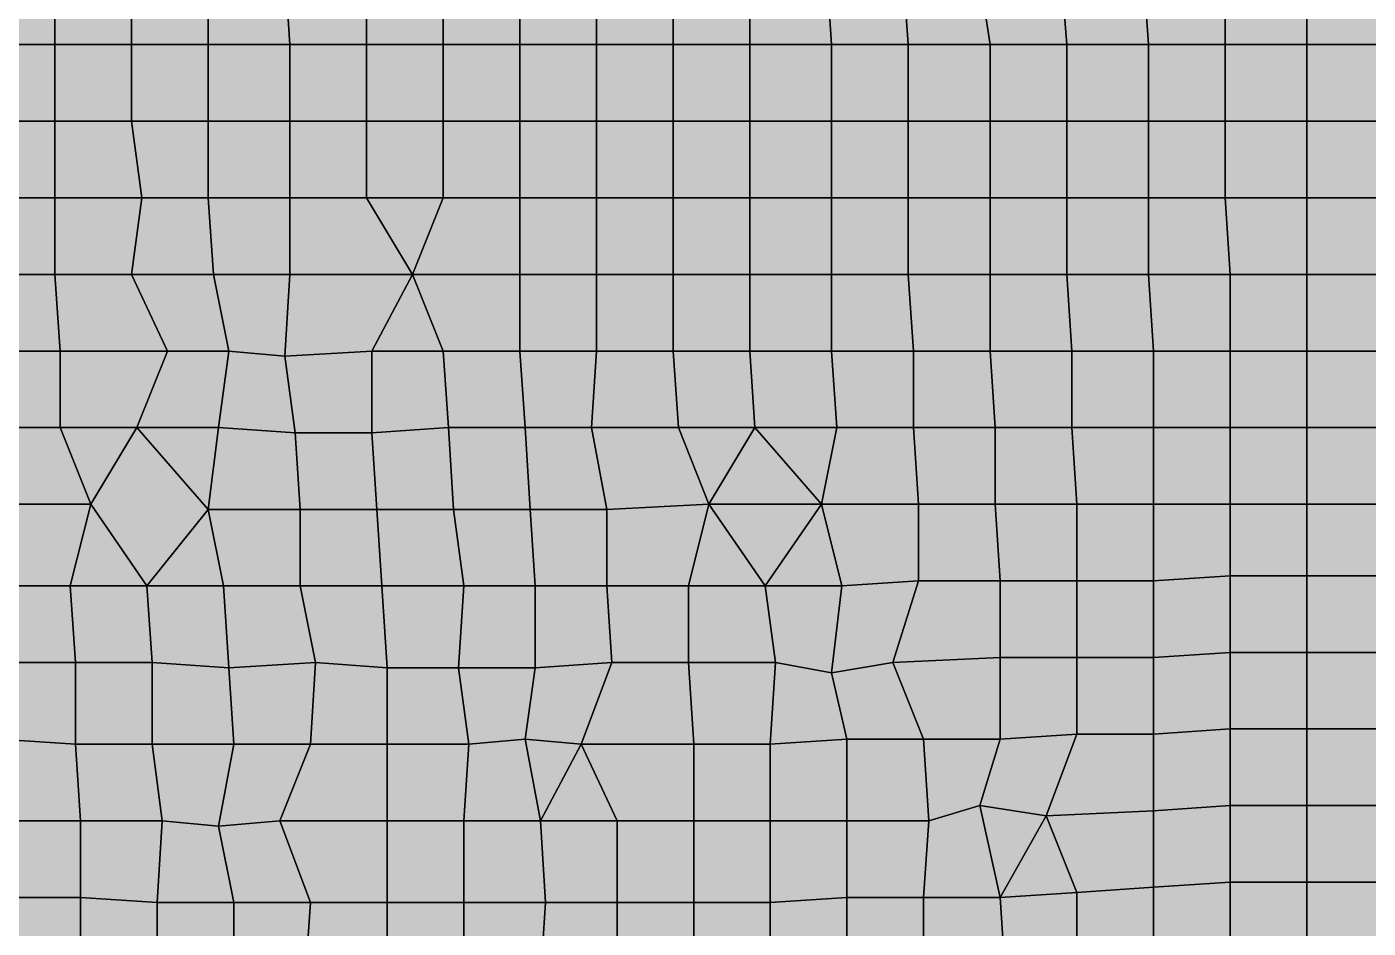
# Model space of a CAD drawing. Header units: metres. Extents: x -7480 to 79269, y -9100 to 45880.
# Drawn here: x 13030 to 18280, y 34580 to 38109 of the extents above; entities that cross this region are included whole.
import ezdxf

# ---------------------------------------------------------------- set-up
doc = ezdxf.new("R2010")
doc.units = ezdxf.units.M
doc.layers.add('COLOR_1', color=1, linetype='Continuous')
doc.layers.add('COLOR_181', color=181, linetype='Continuous')

msp = doc.modelspace()

# ---------------------------------------------------------------- hatches: boundary and pattern name
at = {"layer": 'COLOR_1'}
for points in [[(15560, 38040), (15860, 38040), (15860, 38340), (15560, 38340)], [(15860, 38040), (16180, 38040), (16160, 38340), (15860, 38340)], [(16160, 38340), (16180, 38040), (16480, 38040), (16460, 38320)], [(16460, 38320), (16480, 38040), (16800, 38040), (16760, 38300)], [(16760, 38300), (16800, 38040), (17100, 38040), (17080, 38300)], [(17080, 38300), (17100, 38040), (17420, 38040), (17400, 38320)], [(15560, 37740), (15860, 37740), (15860, 38040), (15560, 38040)], [(16480, 37740), (16800, 37740), (16800, 38040), (16480, 38040)], [(16800, 37740), (17100, 37740), (17100, 38040), (16800, 38040)], [(17100, 37740), (17420, 37740), (17420, 38040), (17100, 38040)], [(18040, 37740), (18360, 37740), (18360, 38040), (18040, 38040)], [(15560, 37440), (15860, 37440), (15860, 37740), (15560, 37740)]]:
    msp.add_hatch(color=256, dxfattribs=at).paths.add_polyline_path(points)
at = {"layer": 'COLOR_181'}
for points in [[(12840, 38040), (13140, 38040), (13140, 38340), (12840, 38340)], [(13140, 38040), (13440, 38040), (13440, 38340), (13140, 38340)], [(13440, 38040), (13740, 38040), (13740, 38340), (13440, 38340)], [(13740, 38040), (14060, 38040), (14040, 38340), (13740, 38340)], [(14040, 38340), (14060, 38040), (14360, 38040), (14360, 38340)], [(14360, 38040), (14660, 38040), (14660, 38340), (14360, 38340)], [(14660, 38040), (14960, 38040), (14960, 38340), (14660, 38340)], [(14960, 38040), (15260, 38040), (15260, 38340), (14960, 38340)], [(15260, 38040), (15560, 38040), (15560, 38340), (15260, 38340)], [(17400, 38320), (17420, 38040), (17720, 38040), (17720, 38340)], [(17720, 38040), (18040, 38040), (18040, 38360), (17720, 38340)], [(18040, 38040), (18360, 38040), (18360, 38360), (18040, 38360)], [(12840, 37740), (13140, 37740), (13140, 38040), (12840, 38040)], [(13140, 37740), (13440, 37740), (13440, 38040), (13140, 38040)], [(13440, 37740), (13740, 37740), (13740, 38040), (13440, 38040)], [(13740, 37740), (14060, 37740), (14060, 38040), (13740, 38040)], [(14060, 37740), (14360, 37740), (14360, 38040), (14060, 38040)], [(14360, 37740), (14660, 37740), (14660, 38040), (14360, 38040)], [(14660, 37740), (14960, 37740), (14960, 38040), (14660, 38040)], [(14960, 37740), (15260, 37740), (15260, 38040), (14960, 38040)], [(15260, 37740), (15560, 37740), (15560, 38040), (15260, 38040)], [(15860, 37740), (16180, 37740), (16180, 38040), (15860, 38040)], [(16180, 37740), (16480, 37740), (16480, 38040), (16180, 38040)], [(17420, 37740), (17720, 37740), (17720, 38040), (17420, 38040)], [(17720, 37740), (18040, 37740), (18040, 38040), (17720, 38040)], [(12840, 37440), (13140, 37440), (13140, 37740), (12840, 37740)], [(13140, 37440), (13480, 37440), (13440, 37740), (13140, 37740)], [(13440, 37740), (13480, 37440), (13740, 37440), (13740, 37740)], [(13740, 37440), (14060, 37440), (14060, 37740), (13740, 37740)], [(14060, 37440), (14360, 37440), (14360, 37740), (14060, 37740)], [(14360, 37440), (14660, 37440), (14660, 37740), (14360, 37740)], [(14660, 37440), (14960, 37440), (14960, 37740), (14660, 37740)], [(14960, 37440), (15260, 37440), (15260, 37740), (14960, 37740)], [(15260, 37440), (15560, 37440), (15560, 37740), (15260, 37740)], [(15860, 37440), (16180, 37440), (16180, 37740), (15860, 37740)], [(16180, 37440), (16480, 37440), (16480, 37740), (16180, 37740)], [(16480, 37440), (16800, 37440), (16800, 37740), (16480, 37740)], [(16800, 37440), (17100, 37440), (17100, 37740), (16800, 37740)], [(17100, 37440), (17420, 37440), (17420, 37740), (17100, 37740)], [(17420, 37440), (17720, 37440), (17720, 37740), (17420, 37740)], [(17720, 37440), (18040, 37440), (18040, 37740), (17720, 37740)], [(18040, 37440), (18360, 37440), (18360, 37740), (18040, 37740)], [(12840, 37140), (13140, 37140), (13140, 37440), (12840, 37440)], [(13140, 37140), (13440, 37140), (13480, 37440), (13140, 37440)], [(13440, 37140), (13760, 37140), (13740, 37440), (13480, 37440)], [(13740, 37440), (13760, 37140), (14060, 37140), (14060, 37440)], [(14060, 37140), (14540, 37140), (14360, 37440), (14060, 37440)], [(14360, 37440), (14540, 37140), (14660, 37440)], [(14540, 37140), (14960, 37140), (14960, 37440), (14660, 37440)], [(14960, 37140), (15260, 37140), (15260, 37440), (14960, 37440)], [(15260, 37140), (15560, 37140), (15560, 37440), (15260, 37440)], [(15560, 37140), (15860, 37140), (15860, 37440), (15560, 37440)], [(15860, 37140), (16180, 37140), (16180, 37440), (15860, 37440)], [(16180, 37140), (16480, 37140), (16480, 37440), (16180, 37440)], [(16480, 37140), (16800, 37140), (16800, 37440), (16480, 37440)], [(16800, 37140), (17100, 37140), (17100, 37440), (16800, 37440)], [(17100, 37140), (17420, 37140), (17420, 37440), (17100, 37440)], [(17420, 37140), (17740, 37140), (17720, 37440), (17420, 37440)], [(17720, 37440), (17740, 37140), (18040, 37140), (18040, 37440)], [(18040, 37140), (18360, 37140), (18360, 37440), (18040, 37440)], [(12840, 36840), (13160, 36840), (13140, 37140), (12840, 37140)], [(13140, 37140), (13160, 36840), (13580, 36840), (13440, 37140)], [(13440, 37140), (13580, 36840), (13820, 36840), (13760, 37140)], [(13760, 37140), (13820, 36840), (14040, 36820), (14060, 37140)], [(14040, 36820), (14380, 36840), (14540, 37140), (14060, 37140)], [(14380, 36840), (14660, 36840), (14540, 37140)], [(14540, 37140), (14660, 36840), (14960, 36840), (14960, 37140)], [(14960, 36840), (15260, 36840), (15260, 37140), (14960, 37140)], [(15260, 36840), (15560, 36840), (15560, 37140), (15260, 37140)], [(15560, 36840), (15860, 36840), (15860, 37140), (15560, 37140)], [(15860, 36840), (16180, 36840), (16180, 37140), (15860, 37140)], [(16180, 36840), (16500, 36840), (16480, 37140), (16180, 37140)], [(16480, 37140), (16500, 36840), (16800, 36840), (16800, 37140)], [(16800, 36840), (17120, 36840), (17100, 37140), (16800, 37140)], [(17100, 37140), (17120, 36840), (17440, 36840), (17420, 37140)], [(17420, 37140), (17440, 36840), (17740, 36840), (17740, 37140)], [(17740, 36840), (18040, 36840), (18040, 37140), (17740, 37140)], [(18040, 36840), (18360, 36840), (18360, 37140), (18040, 37140)], [(12840, 36840), (12860, 36540), (13160, 36540), (13160, 36840)], [(13160, 36540), (13460, 36540), (13580, 36840), (13160, 36840)], [(13460, 36540), (13780, 36540), (13820, 36840), (13580, 36840)], [(13780, 36540), (14080, 36520), (14040, 36820), (13820, 36840)], [(14040, 36820), (14080, 36520), (14380, 36520), (14380, 36840)], [(14380, 36520), (14680, 36540), (14660, 36840), (14380, 36840)], [(14660, 36840), (14680, 36540), (14980, 36540), (14960, 36840)], [(14960, 36840), (14980, 36540), (15240, 36540), (15260, 36840)], [(15240, 36540), (15580, 36540), (15560, 36840), (15260, 36840)], [(15560, 36840), (15580, 36540), (15880, 36540), (15860, 36840)], [(15860, 36840), (15880, 36540), (16200, 36540), (16180, 36840)], [(16180, 36840), (16200, 36540), (16500, 36540), (16500, 36840)], [(16500, 36540), (16820, 36540), (16800, 36840), (16500, 36840)], [(16800, 36840), (16820, 36540), (17120, 36540), (17120, 36840)], [(17120, 36540), (17440, 36540), (17440, 36840), (17120, 36840)], [(17440, 36540), (17740, 36540), (17740, 36840), (17440, 36840)], [(17740, 36540), (18040, 36540), (18040, 36840), (17740, 36840)], [(18040, 36540), (18360, 36540), (18360, 36840), (18040, 36840)], [(12860, 36540), (12880, 36240), (13280, 36240), (13160, 36540)], [(13160, 36540), (13280, 36240), (13460, 36540)], [(13280, 36240), (13500, 35920), (13740, 36220), (13460, 36540)], [(13460, 36540), (13740, 36220), (13780, 36540)], [(13740, 36220), (14100, 36220), (14080, 36520), (13780, 36540)], [(14380, 36520), (14400, 36220), (14700, 36220), (14680, 36540)], [(14680, 36540), (14700, 36220), (15000, 36220), (14980, 36540)], [(14980, 36540), (15000, 36220), (15300, 36220), (15240, 36540)], [(15240, 36540), (15300, 36220), (15700, 36240), (15580, 36540)], [(15580, 36540), (15700, 36240), (15880, 36540)], [(15700, 36240), (16140, 36240), (15880, 36540)], [(15880, 36540), (16140, 36240), (16200, 36540)], [(16140, 36240), (16520, 36240), (16500, 36540), (16200, 36540)], [(16500, 36540), (16520, 36240), (16820, 36240), (16820, 36540)], [(16820, 36240), (17140, 36240), (17120, 36540), (16820, 36540)], [(17120, 36540), (17140, 36240), (17440, 36240), (17440, 36540)], [(17440, 36240), (17740, 36240), (17740, 36540), (17440, 36540)], [(17740, 36240), (18040, 36240), (18040, 36540), (17740, 36540)], [(18040, 36240), (18360, 36240), (18360, 36540), (18040, 36540)], [(14080, 36520), (14100, 36220), (14400, 36220), (14380, 36520)], [(12880, 35920), (13200, 35920), (13280, 36240), (12880, 36240)], [(13200, 35920), (13500, 35920), (13280, 36240)], [(15300, 35920), (15620, 35920), (15700, 36240), (15300, 36220)], [(15620, 35920), (15920, 35920), (15700, 36240)], [(15700, 36240), (15920, 35920), (16140, 36240)], [(15920, 35920), (16220, 35920), (16140, 36240)], [(16140, 36240), (16220, 35920), (16520, 35940), (16520, 36240)], [(16520, 35940), (16840, 35940), (16820, 36240), (16520, 36240)], [(16820, 36240), (16840, 35940), (17140, 35940), (17140, 36240)], [(17140, 35940), (17440, 35940), (17440, 36240), (17140, 36240)], [(17440, 35940), (17740, 35960), (17740, 36240), (17440, 36240)], [(17740, 35960), (18040, 35960), (18040, 36240), (17740, 36240)], [(18040, 35960), (18360, 35960), (18360, 36240), (18040, 36240)], [(13500, 35920), (13800, 35920), (13740, 36220)], [(13740, 36220), (13800, 35920), (14100, 35920), (14100, 36220)], [(14100, 35920), (14420, 35920), (14400, 36220), (14100, 36220)], [(14400, 36220), (14420, 35920), (14740, 35920), (14700, 36220)], [(14700, 36220), (14740, 35920), (15020, 35920), (15000, 36220)], [(15000, 36220), (15020, 35920), (15300, 35920), (15300, 36220)], [(12880, 35920), (12900, 35620), (13220, 35620), (13200, 35920)], [(13200, 35920), (13220, 35620), (13520, 35620), (13500, 35920)], [(13500, 35920), (13520, 35620), (13820, 35600), (13800, 35920)], [(13800, 35920), (13820, 35600), (14160, 35620), (14100, 35920)], [(14100, 35920), (14160, 35620), (14440, 35600), (14420, 35920)], [(14420, 35920), (14440, 35600), (14720, 35600), (14740, 35920)], [(14720, 35600), (15020, 35600), (15020, 35920), (14740, 35920)], [(15020, 35600), (15320, 35620), (15300, 35920), (15020, 35920)], [(15300, 35920), (15320, 35620), (15620, 35620), (15620, 35920)], [(15620, 35620), (15960, 35620), (15920, 35920), (15620, 35920)], [(15920, 35920), (15960, 35620), (16180, 35580), (16220, 35920)], [(16180, 35580), (16420, 35620), (16520, 35940), (16220, 35920)], [(16420, 35620), (16840, 35640), (16840, 35940), (16520, 35940)], [(16840, 35640), (17140, 35640), (17140, 35940), (16840, 35940)], [(17140, 35640), (17440, 35640), (17440, 35940), (17140, 35940)], [(17440, 35640), (17740, 35660), (17740, 35960), (17440, 35940)], [(17740, 35660), (18040, 35660), (18040, 35960), (17740, 35960)], [(18040, 35660), (18360, 35660), (18360, 35960), (18040, 35960)], [(17440, 35340), (17740, 35360), (17740, 35660), (17440, 35640)], [(17740, 35360), (18040, 35360), (18040, 35660), (17740, 35660)], [(18040, 35360), (18360, 35360), (18360, 35660), (18040, 35660)], [(12900, 35620), (12920, 35320), (13220, 35300), (13220, 35620)], [(13220, 35300), (13520, 35300), (13520, 35620), (13220, 35620)], [(13520, 35300), (13840, 35300), (13820, 35600), (13520, 35620)], [(13820, 35600), (13840, 35300), (14140, 35300), (14160, 35620)], [(14140, 35300), (14440, 35300), (14440, 35600), (14160, 35620)], [(14440, 35300), (14760, 35300), (14720, 35600), (14440, 35600)], [(14720, 35600), (14760, 35300), (14980, 35320), (15020, 35600)], [(14980, 35320), (15200, 35300), (15320, 35620), (15020, 35600)], [(15200, 35300), (15640, 35300), (15620, 35620), (15320, 35620)], [(15620, 35620), (15640, 35300), (15940, 35300), (15960, 35620)], [(15940, 35300), (16240, 35320), (16180, 35580), (15960, 35620)], [(16180, 35580), (16240, 35320), (16540, 35320), (16420, 35620)], [(16420, 35620), (16540, 35320), (16840, 35320), (16840, 35640)], [(16840, 35320), (17140, 35340), (17140, 35640), (16840, 35640)], [(17140, 35340), (17440, 35340), (17440, 35640), (17140, 35640)], [(16760, 35060), (17020, 35020), (17140, 35340), (16840, 35320)], [(17020, 35020), (17440, 35040), (17440, 35340), (17140, 35340)], [(17440, 35040), (17740, 35060), (17740, 35360), (17440, 35340)], [(17740, 35060), (18040, 35060), (18040, 35360), (17740, 35360)], [(18040, 35060), (18360, 35060), (18360, 35360), (18040, 35360)], [(12920, 35320), (12940, 35000), (13240, 35000), (13220, 35300)], [(13220, 35300), (13240, 35000), (13560, 35000), (13520, 35300)], [(13520, 35300), (13560, 35000), (13780, 34980), (13840, 35300)], [(13780, 34980), (14020, 35000), (14140, 35300), (13840, 35300)], [(14020, 35000), (14440, 35000), (14440, 35300), (14140, 35300)], [(14440, 35000), (14740, 35000), (14760, 35300), (14440, 35300)], [(14740, 35000), (15040, 35000), (14980, 35320), (14760, 35300)], [(14980, 35320), (15040, 35000), (15200, 35300)], [(15040, 35000), (15340, 35000), (15200, 35300)], [(15200, 35300), (15340, 35000), (15640, 35000), (15640, 35300)], [(15640, 35000), (15940, 35000), (15940, 35300), (15640, 35300)], [(15940, 35000), (16240, 35000), (16240, 35320), (15940, 35300)], [(16240, 35000), (16560, 35000), (16540, 35320), (16240, 35320)], [(16540, 35320), (16560, 35000), (16760, 35060), (16840, 35320)], [(16540, 34700), (16840, 34700), (16760, 35060), (16560, 35000)], [(16760, 35060), (16840, 34700), (17020, 35020)], [(16840, 34700), (17140, 34720), (17020, 35020)], [(17020, 35020), (17140, 34720), (17440, 34740), (17440, 35040)], [(17440, 34740), (17740, 34760), (17740, 35060), (17440, 35040)], [(17740, 34760), (18040, 34760), (18040, 35060), (17740, 35060)], [(18040, 34760), (18360, 34760), (18360, 35060), (18040, 35060)], [(12940, 34700), (13240, 34700), (13240, 35000), (12940, 35000)], [(13240, 34700), (13540, 34680), (13560, 35000), (13240, 35000)], [(13540, 34680), (13840, 34680), (13780, 34980), (13560, 35000)], [(13780, 34980), (13840, 34680), (14140, 34680), (14020, 35000)], [(14020, 35000), (14140, 34680), (14440, 34680), (14440, 35000)], [(14440, 34680), (14740, 34680), (14740, 35000), (14440, 35000)], [(14740, 34680), (15060, 34680), (15040, 35000), (14740, 35000)], [(15040, 35000), (15060, 34680), (15340, 34680), (15340, 35000)], [(15340, 34680), (15640, 34680), (15640, 35000), (15340, 35000)], [(15640, 34680), (15940, 34680), (15940, 35000), (15640, 35000)], [(15940, 34680), (16240, 34700), (16240, 35000), (15940, 35000)], [(16240, 34700), (16540, 34700), (16560, 35000), (16240, 35000)], [(17440, 34440), (17740, 34460), (17740, 34760), (17440, 34740)], [(17740, 34460), (18040, 34460), (18040, 34760), (17740, 34760)], [(18040, 34460), (18360, 34460), (18360, 34760), (18040, 34760)], [(16840, 34700), (16860, 34380), (17140, 34400), (17140, 34720)], [(17140, 34400), (17440, 34440), (17440, 34740), (17140, 34720)], [(12940, 34400), (13240, 34400), (13240, 34700), (12940, 34700)], [(13240, 34400), (13540, 34380), (13540, 34680), (13240, 34700)], [(13540, 34380), (13840, 34380), (13840, 34680), (13540, 34680)], [(13840, 34380), (14120, 34380), (14140, 34680), (13840, 34680)], [(14120, 34380), (14440, 34380), (14440, 34680), (14140, 34680)], [(14440, 34380), (14740, 34380), (14740, 34680), (14440, 34680)], [(14740, 34380), (15040, 34380), (15060, 34680), (14740, 34680)], [(15040, 34380), (15340, 34380), (15340, 34680), (15060, 34680)], [(15340, 34380), (15640, 34380), (15640, 34680), (15340, 34680)], [(15640, 34380), (15940, 34380), (15940, 34680), (15640, 34680)], [(15940, 34380), (16240, 34380), (16240, 34700), (15940, 34680)], [(16240, 34380), (16540, 34380), (16540, 34700), (16240, 34700)], [(16540, 34380), (16860, 34380), (16840, 34700), (16540, 34700)]]:
    msp.add_hatch(color=256, dxfattribs=at).paths.add_polyline_path(points)

# ---------------------------------------------------------------- linework, layer by layer
at = {"layer": 'COLOR_1'}
for points in [[(15560, 38040), (15860, 38040), (15860, 38340), (15560, 38340)], [(15860, 38040), (16180, 38040), (16160, 38340), (15860, 38340)], [(16160, 38340), (16180, 38040), (16480, 38040), (16460, 38320)], [(16460, 38320), (16480, 38040), (16800, 38040), (16760, 38300)], [(16760, 38300), (16800, 38040), (17100, 38040), (17080, 38300)], [(17080, 38300), (17100, 38040), (17420, 38040), (17400, 38320)], [(15560, 37740), (15860, 37740), (15860, 38040), (15560, 38040)], [(16480, 37740), (16800, 37740), (16800, 38040), (16480, 38040)], [(16800, 37740), (17100, 37740), (17100, 38040), (16800, 38040)], [(17100, 37740), (17420, 37740), (17420, 38040), (17100, 38040)], [(18040, 37740), (18360, 37740), (18360, 38040), (18040, 38040)], [(15560, 37440), (15860, 37440), (15860, 37740), (15560, 37740)]]:
    msp.add_lwpolyline(points, close=True, dxfattribs=at)
at = {"layer": 'COLOR_181'}
for points in [[(12840, 38040), (13140, 38040), (13140, 38340), (12840, 38340)], [(13140, 38040), (13440, 38040), (13440, 38340), (13140, 38340)], [(13440, 38040), (13740, 38040), (13740, 38340), (13440, 38340)], [(13740, 38040), (14060, 38040), (14040, 38340), (13740, 38340)], [(14040, 38340), (14060, 38040), (14360, 38040), (14360, 38340)], [(14360, 38040), (14660, 38040), (14660, 38340), (14360, 38340)], [(14660, 38040), (14960, 38040), (14960, 38340), (14660, 38340)], [(14960, 38040), (15260, 38040), (15260, 38340), (14960, 38340)], [(15260, 38040), (15560, 38040), (15560, 38340), (15260, 38340)], [(17400, 38320), (17420, 38040), (17720, 38040), (17720, 38340)], [(17720, 38040), (18040, 38040), (18040, 38360), (17720, 38340)], [(18040, 38040), (18360, 38040), (18360, 38360), (18040, 38360)], [(12840, 37740), (13140, 37740), (13140, 38040), (12840, 38040)], [(13140, 37740), (13440, 37740), (13440, 38040), (13140, 38040)], [(13440, 37740), (13740, 37740), (13740, 38040), (13440, 38040)], [(13740, 37740), (14060, 37740), (14060, 38040), (13740, 38040)], [(14060, 37740), (14360, 37740), (14360, 38040), (14060, 38040)], [(14360, 37740), (14660, 37740), (14660, 38040), (14360, 38040)], [(14660, 37740), (14960, 37740), (14960, 38040), (14660, 38040)], [(14960, 37740), (15260, 37740), (15260, 38040), (14960, 38040)], [(15260, 37740), (15560, 37740), (15560, 38040), (15260, 38040)], [(15860, 37740), (16180, 37740), (16180, 38040), (15860, 38040)], [(16180, 37740), (16480, 37740), (16480, 38040), (16180, 38040)], [(17420, 37740), (17720, 37740), (17720, 38040), (17420, 38040)], [(17720, 37740), (18040, 37740), (18040, 38040), (17720, 38040)], [(12840, 37440), (13140, 37440), (13140, 37740), (12840, 37740)], [(13140, 37440), (13480, 37440), (13440, 37740), (13140, 37740)], [(13440, 37740), (13480, 37440), (13740, 37440), (13740, 37740)], [(13740, 37440), (14060, 37440), (14060, 37740), (13740, 37740)], [(14060, 37440), (14360, 37440), (14360, 37740), (14060, 37740)], [(14360, 37440), (14660, 37440), (14660, 37740), (14360, 37740)], [(14660, 37440), (14960, 37440), (14960, 37740), (14660, 37740)], [(14960, 37440), (15260, 37440), (15260, 37740), (14960, 37740)], [(15260, 37440), (15560, 37440), (15560, 37740), (15260, 37740)], [(15860, 37440), (16180, 37440), (16180, 37740), (15860, 37740)], [(16180, 37440), (16480, 37440), (16480, 37740), (16180, 37740)], [(16480, 37440), (16800, 37440), (16800, 37740), (16480, 37740)], [(16800, 37440), (17100, 37440), (17100, 37740), (16800, 37740)], [(17100, 37440), (17420, 37440), (17420, 37740), (17100, 37740)], [(17420, 37440), (17720, 37440), (17720, 37740), (17420, 37740)], [(17720, 37440), (18040, 37440), (18040, 37740), (17720, 37740)], [(18040, 37440), (18360, 37440), (18360, 37740), (18040, 37740)], [(12840, 37140), (13140, 37140), (13140, 37440), (12840, 37440)], [(13140, 37140), (13440, 37140), (13480, 37440), (13140, 37440)], [(13440, 37140), (13760, 37140), (13740, 37440), (13480, 37440)], [(13740, 37440), (13760, 37140), (14060, 37140), (14060, 37440)], [(14060, 37140), (14540, 37140), (14360, 37440), (14060, 37440)], [(14360, 37440), (14540, 37140), (14660, 37440)], [(14540, 37140), (14960, 37140), (14960, 37440), (14660, 37440)], [(14960, 37140), (15260, 37140), (15260, 37440), (14960, 37440)], [(15260, 37140), (15560, 37140), (15560, 37440), (15260, 37440)], [(15560, 37140), (15860, 37140), (15860, 37440), (15560, 37440)], [(15860, 37140), (16180, 37140), (16180, 37440), (15860, 37440)], [(16180, 37140), (16480, 37140), (16480, 37440), (16180, 37440)], [(16480, 37140), (16800, 37140), (16800, 37440), (16480, 37440)], [(16800, 37140), (17100, 37140), (17100, 37440), (16800, 37440)], [(17100, 37140), (17420, 37140), (17420, 37440), (17100, 37440)], [(17420, 37140), (17740, 37140), (17720, 37440), (17420, 37440)], [(17720, 37440), (17740, 37140), (18040, 37140), (18040, 37440)], [(18040, 37140), (18360, 37140), (18360, 37440), (18040, 37440)], [(12840, 36840), (13160, 36840), (13140, 37140), (12840, 37140)], [(13140, 37140), (13160, 36840), (13580, 36840), (13440, 37140)], [(13440, 37140), (13580, 36840), (13820, 36840), (13760, 37140)], [(13760, 37140), (13820, 36840), (14040, 36820), (14060, 37140)], [(14040, 36820), (14380, 36840), (14540, 37140), (14060, 37140)], [(14380, 36840), (14660, 36840), (14540, 37140)], [(14540, 37140), (14660, 36840), (14960, 36840), (14960, 37140)], [(14960, 36840), (15260, 36840), (15260, 37140), (14960, 37140)], [(15260, 36840), (15560, 36840), (15560, 37140), (15260, 37140)], [(15560, 36840), (15860, 36840), (15860, 37140), (15560, 37140)], [(15860, 36840), (16180, 36840), (16180, 37140), (15860, 37140)], [(16180, 36840), (16500, 36840), (16480, 37140), (16180, 37140)], [(16480, 37140), (16500, 36840), (16800, 36840), (16800, 37140)], [(16800, 36840), (17120, 36840), (17100, 37140), (16800, 37140)], [(17100, 37140), (17120, 36840), (17440, 36840), (17420, 37140)], [(17420, 37140), (17440, 36840), (17740, 36840), (17740, 37140)], [(17740, 36840), (18040, 36840), (18040, 37140), (17740, 37140)], [(18040, 36840), (18360, 36840), (18360, 37140), (18040, 37140)], [(12840, 36840), (12860, 36540), (13160, 36540), (13160, 36840)], [(13160, 36540), (13460, 36540), (13580, 36840), (13160, 36840)], [(13460, 36540), (13780, 36540), (13820, 36840), (13580, 36840)], [(13780, 36540), (14080, 36520), (14040, 36820), (13820, 36840)], [(14040, 36820), (14080, 36520), (14380, 36520), (14380, 36840)], [(14380, 36520), (14680, 36540), (14660, 36840), (14380, 36840)], [(14660, 36840), (14680, 36540), (14980, 36540), (14960, 36840)], [(14960, 36840), (14980, 36540), (15240, 36540), (15260, 36840)], [(15240, 36540), (15580, 36540), (15560, 36840), (15260, 36840)], [(15560, 36840), (15580, 36540), (15880, 36540), (15860, 36840)], [(15860, 36840), (15880, 36540), (16200, 36540), (16180, 36840)], [(16180, 36840), (16200, 36540), (16500, 36540), (16500, 36840)], [(16500, 36540), (16820, 36540), (16800, 36840), (16500, 36840)], [(16800, 36840), (16820, 36540), (17120, 36540), (17120, 36840)], [(17120, 36540), (17440, 36540), (17440, 36840), (17120, 36840)], [(17440, 36540), (17740, 36540), (17740, 36840), (17440, 36840)], [(17740, 36540), (18040, 36540), (18040, 36840), (17740, 36840)], [(18040, 36540), (18360, 36540), (18360, 36840), (18040, 36840)], [(12860, 36540), (12880, 36240), (13280, 36240), (13160, 36540)], [(13160, 36540), (13280, 36240), (13460, 36540)], [(13280, 36240), (13500, 35920), (13740, 36220), (13460, 36540)], [(13460, 36540), (13740, 36220), (13780, 36540)], [(13740, 36220), (14100, 36220), (14080, 36520), (13780, 36540)], [(14380, 36520), (14400, 36220), (14700, 36220), (14680, 36540)], [(14680, 36540), (14700, 36220), (15000, 36220), (14980, 36540)], [(14980, 36540), (15000, 36220), (15300, 36220), (15240, 36540)], [(15240, 36540), (15300, 36220), (15700, 36240), (15580, 36540)], [(15580, 36540), (15700, 36240), (15880, 36540)], [(15700, 36240), (16140, 36240), (15880, 36540)], [(15880, 36540), (16140, 36240), (16200, 36540)], [(16140, 36240), (16520, 36240), (16500, 36540), (16200, 36540)], [(16500, 36540), (16520, 36240), (16820, 36240), (16820, 36540)], [(16820, 36240), (17140, 36240), (17120, 36540), (16820, 36540)], [(17120, 36540), (17140, 36240), (17440, 36240), (17440, 36540)], [(17440, 36240), (17740, 36240), (17740, 36540), (17440, 36540)], [(17740, 36240), (18040, 36240), (18040, 36540), (17740, 36540)], [(18040, 36240), (18360, 36240), (18360, 36540), (18040, 36540)], [(14080, 36520), (14100, 36220), (14400, 36220), (14380, 36520)], [(12880, 35920), (13200, 35920), (13280, 36240), (12880, 36240)], [(13200, 35920), (13500, 35920), (13280, 36240)], [(15300, 35920), (15620, 35920), (15700, 36240), (15300, 36220)], [(15620, 35920), (15920, 35920), (15700, 36240)], [(15700, 36240), (15920, 35920), (16140, 36240)], [(15920, 35920), (16220, 35920), (16140, 36240)], [(16140, 36240), (16220, 35920), (16520, 35940), (16520, 36240)], [(16520, 35940), (16840, 35940), (16820, 36240), (16520, 36240)], [(16820, 36240), (16840, 35940), (17140, 35940), (17140, 36240)], [(17140, 35940), (17440, 35940), (17440, 36240), (17140, 36240)], [(17440, 35940), (17740, 35960), (17740, 36240), (17440, 36240)], [(17740, 35960), (18040, 35960), (18040, 36240), (17740, 36240)], [(18040, 35960), (18360, 35960), (18360, 36240), (18040, 36240)], [(13500, 35920), (13800, 35920), (13740, 36220)], [(13740, 36220), (13800, 35920), (14100, 35920), (14100, 36220)], [(14100, 35920), (14420, 35920), (14400, 36220), (14100, 36220)], [(14400, 36220), (14420, 35920), (14740, 35920), (14700, 36220)], [(14700, 36220), (14740, 35920), (15020, 35920), (15000, 36220)], [(15000, 36220), (15020, 35920), (15300, 35920), (15300, 36220)], [(12880, 35920), (12900, 35620), (13220, 35620), (13200, 35920)], [(13200, 35920), (13220, 35620), (13520, 35620), (13500, 35920)], [(13500, 35920), (13520, 35620), (13820, 35600), (13800, 35920)], [(13800, 35920), (13820, 35600), (14160, 35620), (14100, 35920)], [(14100, 35920), (14160, 35620), (14440, 35600), (14420, 35920)], [(14420, 35920), (14440, 35600), (14720, 35600), (14740, 35920)], [(14720, 35600), (15020, 35600), (15020, 35920), (14740, 35920)], [(15020, 35600), (15320, 35620), (15300, 35920), (15020, 35920)], [(15300, 35920), (15320, 35620), (15620, 35620), (15620, 35920)], [(15620, 35620), (15960, 35620), (15920, 35920), (15620, 35920)], [(15920, 35920), (15960, 35620), (16180, 35580), (16220, 35920)], [(16180, 35580), (16420, 35620), (16520, 35940), (16220, 35920)], [(16420, 35620), (16840, 35640), (16840, 35940), (16520, 35940)], [(16840, 35640), (17140, 35640), (17140, 35940), (16840, 35940)], [(17140, 35640), (17440, 35640), (17440, 35940), (17140, 35940)], [(17440, 35640), (17740, 35660), (17740, 35960), (17440, 35940)], [(17740, 35660), (18040, 35660), (18040, 35960), (17740, 35960)], [(18040, 35660), (18360, 35660), (18360, 35960), (18040, 35960)], [(17440, 35340), (17740, 35360), (17740, 35660), (17440, 35640)], [(17740, 35360), (18040, 35360), (18040, 35660), (17740, 35660)], [(18040, 35360), (18360, 35360), (18360, 35660), (18040, 35660)], [(12900, 35620), (12920, 35320), (13220, 35300), (13220, 35620)], [(13220, 35300), (13520, 35300), (13520, 35620), (13220, 35620)], [(13520, 35300), (13840, 35300), (13820, 35600), (13520, 35620)], [(13820, 35600), (13840, 35300), (14140, 35300), (14160, 35620)], [(14140, 35300), (14440, 35300), (14440, 35600), (14160, 35620)], [(14440, 35300), (14760, 35300), (14720, 35600), (14440, 35600)], [(14720, 35600), (14760, 35300), (14980, 35320), (15020, 35600)], [(14980, 35320), (15200, 35300), (15320, 35620), (15020, 35600)], [(15200, 35300), (15640, 35300), (15620, 35620), (15320, 35620)], [(15620, 35620), (15640, 35300), (15940, 35300), (15960, 35620)], [(15940, 35300), (16240, 35320), (16180, 35580), (15960, 35620)], [(16180, 35580), (16240, 35320), (16540, 35320), (16420, 35620)], [(16420, 35620), (16540, 35320), (16840, 35320), (16840, 35640)], [(16840, 35320), (17140, 35340), (17140, 35640), (16840, 35640)], [(17140, 35340), (17440, 35340), (17440, 35640), (17140, 35640)], [(16760, 35060), (17020, 35020), (17140, 35340), (16840, 35320)], [(17020, 35020), (17440, 35040), (17440, 35340), (17140, 35340)], [(17440, 35040), (17740, 35060), (17740, 35360), (17440, 35340)], [(17740, 35060), (18040, 35060), (18040, 35360), (17740, 35360)], [(18040, 35060), (18360, 35060), (18360, 35360), (18040, 35360)], [(12920, 35320), (12940, 35000), (13240, 35000), (13220, 35300)], [(13220, 35300), (13240, 35000), (13560, 35000), (13520, 35300)], [(13520, 35300), (13560, 35000), (13780, 34980), (13840, 35300)], [(13780, 34980), (14020, 35000), (14140, 35300), (13840, 35300)], [(14020, 35000), (14440, 35000), (14440, 35300), (14140, 35300)], [(14440, 35000), (14740, 35000), (14760, 35300), (14440, 35300)], [(14740, 35000), (15040, 35000), (14980, 35320), (14760, 35300)], [(14980, 35320), (15040, 35000), (15200, 35300)], [(15040, 35000), (15340, 35000), (15200, 35300)], [(15200, 35300), (15340, 35000), (15640, 35000), (15640, 35300)], [(15640, 35000), (15940, 35000), (15940, 35300), (15640, 35300)], [(15940, 35000), (16240, 35000), (16240, 35320), (15940, 35300)], [(16240, 35000), (16560, 35000), (16540, 35320), (16240, 35320)], [(16540, 35320), (16560, 35000), (16760, 35060), (16840, 35320)], [(16540, 34700), (16840, 34700), (16760, 35060), (16560, 35000)], [(16760, 35060), (16840, 34700), (17020, 35020)], [(16840, 34700), (17140, 34720), (17020, 35020)], [(17020, 35020), (17140, 34720), (17440, 34740), (17440, 35040)], [(17440, 34740), (17740, 34760), (17740, 35060), (17440, 35040)], [(17740, 34760), (18040, 34760), (18040, 35060), (17740, 35060)], [(18040, 34760), (18360, 34760), (18360, 35060), (18040, 35060)], [(12940, 34700), (13240, 34700), (13240, 35000), (12940, 35000)], [(13240, 34700), (13540, 34680), (13560, 35000), (13240, 35000)], [(13540, 34680), (13840, 34680), (13780, 34980), (13560, 35000)], [(13780, 34980), (13840, 34680), (14140, 34680), (14020, 35000)], [(14020, 35000), (14140, 34680), (14440, 34680), (14440, 35000)], [(14440, 34680), (14740, 34680), (14740, 35000), (14440, 35000)], [(14740, 34680), (15060, 34680), (15040, 35000), (14740, 35000)], [(15040, 35000), (15060, 34680), (15340, 34680), (15340, 35000)], [(15340, 34680), (15640, 34680), (15640, 35000), (15340, 35000)], [(15640, 34680), (15940, 34680), (15940, 35000), (15640, 35000)], [(15940, 34680), (16240, 34700), (16240, 35000), (15940, 35000)], [(16240, 34700), (16540, 34700), (16560, 35000), (16240, 35000)], [(17440, 34440), (17740, 34460), (17740, 34760), (17440, 34740)], [(17740, 34460), (18040, 34460), (18040, 34760), (17740, 34760)], [(18040, 34460), (18360, 34460), (18360, 34760), (18040, 34760)], [(16840, 34700), (16860, 34380), (17140, 34400), (17140, 34720)], [(17140, 34400), (17440, 34440), (17440, 34740), (17140, 34720)], [(12940, 34400), (13240, 34400), (13240, 34700), (12940, 34700)], [(13240, 34400), (13540, 34380), (13540, 34680), (13240, 34700)], [(13540, 34380), (13840, 34380), (13840, 34680), (13540, 34680)], [(13840, 34380), (14120, 34380), (14140, 34680), (13840, 34680)], [(14120, 34380), (14440, 34380), (14440, 34680), (14140, 34680)], [(14440, 34380), (14740, 34380), (14740, 34680), (14440, 34680)], [(14740, 34380), (15040, 34380), (15060, 34680), (14740, 34680)], [(15040, 34380), (15340, 34380), (15340, 34680), (15060, 34680)], [(15340, 34380), (15640, 34380), (15640, 34680), (15340, 34680)], [(15640, 34380), (15940, 34380), (15940, 34680), (15640, 34680)], [(15940, 34380), (16240, 34380), (16240, 34700), (15940, 34680)], [(16240, 34380), (16540, 34380), (16540, 34700), (16240, 34700)], [(16540, 34380), (16860, 34380), (16840, 34700), (16540, 34700)]]:
    msp.add_lwpolyline(points, close=True, dxfattribs=at)

doc.saveas('drawing.dxf')
